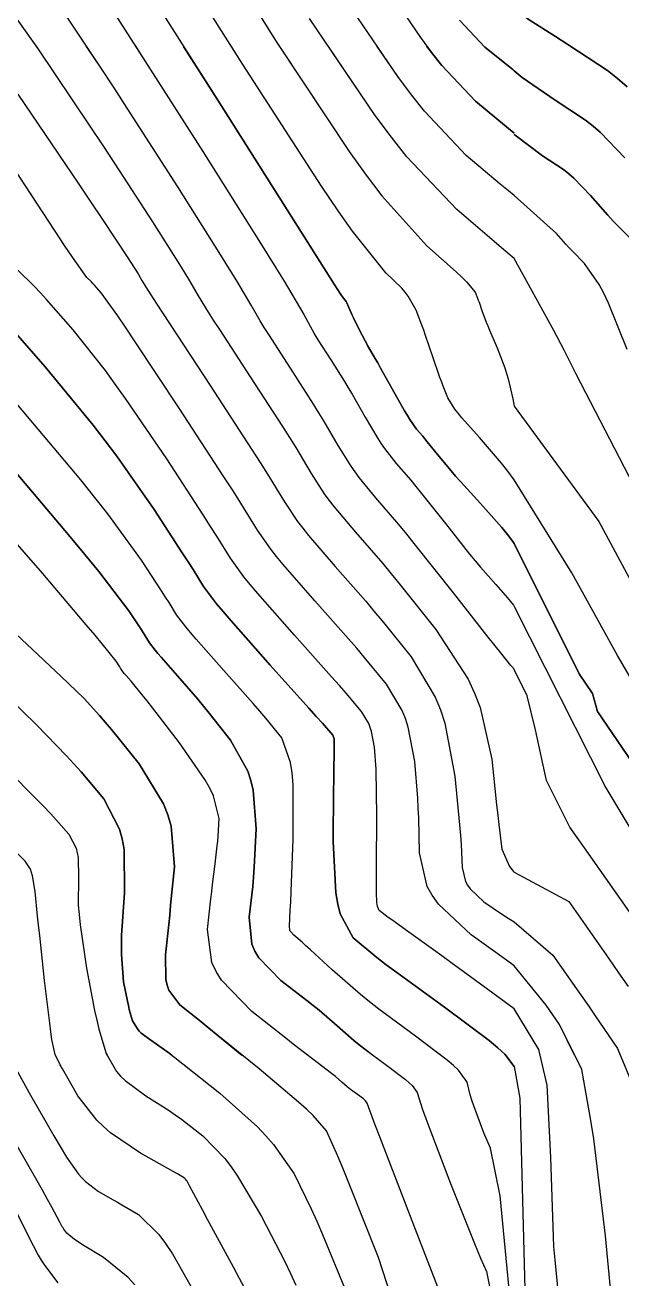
# Model space of a CAD drawing. Header units: metres. Extents: x 837117 to 838479, y 1189012 to 1191015.
# Drawn here: x 837975.8 to 838005.3, y 1189210.5 to 1189272.6 of the extents above; entities that cross this region are included whole.
import ezdxf

# ---------------------------------------------------------------- set-up
doc = ezdxf.new("R2010")
doc.units = ezdxf.units.M
doc.header["$LTSCALE"] = 0.3
doc.layers.add('COTAS 10', color=1, linetype='Continuous')
doc.layers.add('COTAS INT', color=252, linetype='Continuous')

msp = doc.modelspace()

# ---------------------------------------------------------------- linework, layer by layer
at = {"layer": 'COTAS 10'}
for points in [[(838005.738, 1189240.325), (838005.109, 1189241.389), (838002.856, 1189245.486), (838000, 1189250.098), (837999.998, 1189250.101), (837999.679, 1189250.53), (837999.365, 1189250.935), (837998.28, 1189252.201), (837997.401, 1189253.177), (837997.217, 1189253.401), (837997.059, 1189253.603), (837996.704, 1189254.166), (837996.477, 1189254.738), (837996.4, 1189254.948), (837996.317, 1189255.179), (837995.967, 1189256.197), (837995.602, 1189257.26), (837995.51, 1189257.519), (837995.422, 1189257.763), (837995.135, 1189258.517), (837994.745, 1189259.198), (837994.592, 1189259.396), (837994.419, 1189259.597), (837993.631, 1189260.359), (837991.988, 1189262.421), (837991.276, 1189263.443), (837990.453, 1189264.66), (837986.551, 1189270.683), (837982.824, 1189276.576)], [(837997.278, 1189272.893), (837998.545, 1189271.553), (837999.921, 1189270.434), (838000, 1189270.373), (837999.921, 1189270.434), (837998.545, 1189271.553), (837998.511, 1189271.589)], [(838005.738, 1189240.325), (838005.109, 1189241.389), (838002.856, 1189245.486), (838000, 1189250.098), (837999.998, 1189250.101), (837999.679, 1189250.53), (837999.365, 1189250.935), (837998.28, 1189252.201), (837997.401, 1189253.177), (837997.217, 1189253.401), (837997.059, 1189253.603), (837996.704, 1189254.166), (837996.477, 1189254.738), (837996.4, 1189254.948), (837996.317, 1189255.179), (837995.967, 1189256.197), (837995.602, 1189257.26), (837995.51, 1189257.519), (837995.422, 1189257.763), (837995.135, 1189258.517), (837994.745, 1189259.198), (837994.592, 1189259.396), (837994.419, 1189259.597), (837993.631, 1189260.359), (837991.988, 1189262.421), (837991.276, 1189263.443), (837990.453, 1189264.66), (837986.551, 1189270.683), (837985.978, 1189271.589)], [(838005.474, 1189266.064), (838004.271, 1189267.316), (838003.904, 1189267.633), (838003.524, 1189267.936), (838002.029, 1189268.925), (838000.388, 1189270.048), (838000, 1189270.367), (838000.388, 1189270.048), (838002.029, 1189268.925), (838003.524, 1189267.936), (838003.904, 1189267.633), (838004.271, 1189267.316), (838005.474, 1189266.064)], [(837975.392, 1189269.219), (837978.42, 1189264.756), (837979.054, 1189263.816), (837979.598, 1189263.006), (837980.824, 1189261.148), (837981.354, 1189260.305), (837981.461, 1189260.134), (837981.55, 1189259.989), (837981.726, 1189259.691), (837982.254, 1189258.864), (837982.565, 1189258.385), (837982.948, 1189257.798), (837984.925, 1189254.78), (837986.977, 1189251.629), (837987.406, 1189250.959), (837987.774, 1189250.378), (837988.605, 1189249.009), (837989.257, 1189248.034), (837989.514, 1189247.701), (837989.803, 1189247.341), (837991.124, 1189245.81), (837992.636, 1189244.082), (837993.046, 1189243.597), (837993.452, 1189243.109), (837994.89, 1189241.326), (837996.083, 1189239.323), (837996.334, 1189238.697), (837996.552, 1189238.041), (837997.056, 1189235.413), (837997.283, 1189232.998), (837997.326, 1189232.475), (837997.361, 1189232.017), (837997.415, 1189230.889), (837997.578, 1189230.194), (837997.681, 1189230.008), (837997.81, 1189229.826), (837998.485, 1189229.19), (837999.411, 1189228.554), (837999.698, 1189228.371), (837999.998, 1189228.185), (838000, 1189228.184), (838001.915, 1189226.538), (838003.317, 1189224.539), (838003.671, 1189224.028), (838004.01, 1189223.536), (838005.11, 1189221.915), (838006.009, 1189219.759)], [(837975.392, 1189269.219), (837978.42, 1189264.756), (837979.054, 1189263.816), (837979.598, 1189263.006), (837980.824, 1189261.148), (837981.354, 1189260.305), (837981.461, 1189260.134), (837981.55, 1189259.989), (837981.726, 1189259.691), (837982.254, 1189258.864), (837982.565, 1189258.385), (837982.948, 1189257.798), (837984.925, 1189254.78), (837986.977, 1189251.629), (837987.406, 1189250.959), (837987.774, 1189250.378), (837988.605, 1189249.009), (837989.257, 1189248.034), (837989.514, 1189247.701), (837989.803, 1189247.341), (837991.124, 1189245.81), (837992.636, 1189244.082), (837993.046, 1189243.597), (837993.452, 1189243.109), (837994.89, 1189241.326), (837996.083, 1189239.323), (837996.334, 1189238.697), (837996.552, 1189238.041), (837997.056, 1189235.413), (837997.283, 1189232.998), (837997.326, 1189232.475), (837997.361, 1189232.017), (837997.415, 1189230.889), (837997.578, 1189230.194), (837997.681, 1189230.008), (837997.81, 1189229.826), (837998.485, 1189229.19), (837999.411, 1189228.554), (837999.698, 1189228.371), (837999.998, 1189228.185), (838000, 1189228.184), (838001.915, 1189226.538), (838003.317, 1189224.539), (838003.671, 1189224.028), (838004.01, 1189223.536), (838005.11, 1189221.915), (838005.246, 1189221.589)], [(837992.976, 1189221.589), (837992.586, 1189221.877), (837992.314, 1189222.091), (837992.054, 1189222.301), (837991.214, 1189223.032), (837990.324, 1189223.808), (837990.033, 1189224.047), (837989.722, 1189224.296), (837988.435, 1189225.283), (837987.335, 1189226.405), (837987.141, 1189226.74), (837986.995, 1189227.085), (837986.869, 1189228.42), (837987.036, 1189229.945), (837987.074, 1189230.411), (837987.11, 1189230.896), (837987.212, 1189232.805), (837987.066, 1189234.714), (837986.946, 1189235.199), (837986.791, 1189235.665), (837985.942, 1189237.191), (837984.884, 1189238.534), (837984.597, 1189238.884), (837984.313, 1189239.226), (837983.309, 1189240.384), (837982.496, 1189241.303), (837982.333, 1189241.493), (837982.196, 1189241.656), (837981.924, 1189242.014), (837981.707, 1189242.368), (837981.605, 1189242.527), (837981.485, 1189242.714), (837980.9, 1189243.612), (837979.408, 1189245.556), (837978.717, 1189246.402), (837977.904, 1189247.381), (837973.967, 1189252.03)], [(837973.967, 1189252.03), (837977.904, 1189247.381), (837978.717, 1189246.402), (837979.408, 1189245.556), (837980.9, 1189243.612), (837981.485, 1189242.714), (837981.605, 1189242.527), (837981.707, 1189242.368), (837981.924, 1189242.014), (837982.196, 1189241.656), (837982.333, 1189241.493), (837982.496, 1189241.303), (837983.309, 1189240.384), (837984.313, 1189239.226), (837984.597, 1189238.884), (837984.884, 1189238.534), (837985.942, 1189237.191), (837986.791, 1189235.665), (837986.946, 1189235.199), (837987.066, 1189234.714), (837987.212, 1189232.805), (837987.11, 1189230.896), (837987.074, 1189230.411), (837987.036, 1189229.945), (837986.869, 1189228.42), (837986.995, 1189227.085), (837987.141, 1189226.74), (837987.335, 1189226.405), (837988.435, 1189225.283), (837989.722, 1189224.296), (837990.033, 1189224.047), (837990.324, 1189223.808), (837991.214, 1189223.032), (837992.054, 1189222.301), (837992.314, 1189222.091), (837992.586, 1189221.877), (837993.665, 1189221.078), (837994.602, 1189220.37), (837994.783, 1189220.215), (837994.931, 1189220.076), (837995.182, 1189219.723), (837995.456, 1189218.887), (837995.617, 1189218.445), (837995.815, 1189217.911), (837996.841, 1189215.224), (837998.03, 1189212.242), (837998.332, 1189211.523), (837998.622, 1189210.851), (837998.957, 1189209.198)], [(837987.387, 1189208.607), (837986.082, 1189211.065), (837984.804, 1189213.433), (837984.548, 1189213.909), (837984.333, 1189214.307), (837983.911, 1189215.097), (837983.783, 1189215.329), (837983.755, 1189215.375), (837983.73, 1189215.414), (837983.664, 1189215.491), (837983.302, 1189215.697), (837983.089, 1189215.817), (837982.828, 1189215.965), (837981.48, 1189216.729), (837979.991, 1189217.738), (837979.641, 1189218.041), (837979.319, 1189218.355), (837978.379, 1189219.572), (837977.74, 1189220.666), (837977.608, 1189220.902), (837977.495, 1189221.108), (837977.246, 1189221.612), (837977.091, 1189222.366), (837977.037, 1189222.731), (837976.979, 1189223.162), (837976.727, 1189225.283), (837976.482, 1189227.517), (837976.428, 1189228.02), (837976.38, 1189228.473), (837976.256, 1189229.693), (837976.128, 1189230.468), (837976.077, 1189230.642), (837976.021, 1189230.797), (837975.763, 1189231.206), (837974.873, 1189232.086)], [(837977.258, 1189221.589), (837977.246, 1189221.612), (837977.091, 1189222.366), (837977.037, 1189222.731), (837976.979, 1189223.162), (837976.727, 1189225.283), (837976.482, 1189227.517), (837976.428, 1189228.02), (837976.38, 1189228.473), (837976.256, 1189229.693), (837976.128, 1189230.468), (837976.077, 1189230.642), (837976.021, 1189230.797), (837975.763, 1189231.206), (837974.873, 1189232.086)]]:
    msp.add_lwpolyline(points, dxfattribs=at)
at = {"layer": 'COTAS INT'}
for points in [[(837984.91, 1189277.094), (837988.203, 1189271.827), (837991.816, 1189266.379), (837992.659, 1189265.208), (837993.433, 1189264.183), (837995.66, 1189261.698), (837997.112, 1189260.416), (837997.398, 1189260.148), (837997.633, 1189259.92), (837998.066, 1189259.41), (837998.18, 1189259.111), (837998.215, 1189259.014), (837998.252, 1189258.911), (837998.397, 1189258.488), (837998.606, 1189257.923), (837998.683, 1189257.73), (837998.768, 1189257.521), (837999.145, 1189256.636), (837999.527, 1189255.648), (837999.614, 1189255.374), (837999.695, 1189255.101), (837999.92, 1189254.114), (838000, 1189253.747), (838004.188, 1189248.043), (838007.194, 1189242.455)], [(837973.783, 1189275.131), (837976.366, 1189271.498), (837978.972, 1189267.634), (837979.609, 1189266.676), (837980.21, 1189265.767), (837982.071, 1189262.889), (837983.406, 1189260.768), (837983.674, 1189260.337), (837983.898, 1189259.973), (837984.34, 1189259.224), (837984.83, 1189258.42), (837985.083, 1189258.022), (837985.388, 1189257.548), (837986.917, 1189255.205), (837988.514, 1189252.743), (837988.862, 1189252.194), (837989.17, 1189251.702), (837989.941, 1189250.408), (837990.584, 1189249.405), (837990.811, 1189249.097), (837991.059, 1189248.777), (837992.132, 1189247.512), (837993.481, 1189245.951), (837993.902, 1189245.443), (837994.345, 1189244.903), (837996.118, 1189242.682), (837997.705, 1189240.215), (837998.03, 1189239.52), (837998.306, 1189238.82), (837998.889, 1189236.25), (837999.122, 1189233.984), (837999.176, 1189233.475), (837999.227, 1189233.018), (837999.374, 1189231.799), (837999.762, 1189230.926), (837999.964, 1189230.687), (838000, 1189230.652), (838002.695, 1189229.202), (838004.668, 1189226.388), (838005.166, 1189225.669), (838005.643, 1189224.977)], [(837993.156, 1189275.258), (837995.344, 1189272.019), (837995.891, 1189271.29), (837996.412, 1189270.633), (837998.082, 1189268.867), (837999.612, 1189267.596), (838000, 1189267.288), (837999.612, 1189267.596), (837998.082, 1189268.867), (837996.412, 1189270.633), (837995.891, 1189271.29), (837995.667, 1189271.589)], [(837981.854, 1189274.351), (837985.304, 1189268.915), (837989.966, 1189261.553), (837991.072, 1189259.808), (837991.374, 1189259.339), (837991.436, 1189259.246), (837991.489, 1189259.168), (837991.602, 1189259.02), (837991.661, 1189258.942), (837991.679, 1189258.908), (837991.699, 1189258.868), (837991.78, 1189258.683), (837991.916, 1189258.378), (837991.97, 1189258.262), (837992.032, 1189258.134), (837992.316, 1189257.559), (837992.606, 1189256.992), (837992.672, 1189256.868), (837992.731, 1189256.758), (837992.892, 1189256.483), (837993.126, 1189256.084), (837993.232, 1189255.897), (837993.356, 1189255.677), (837993.949, 1189254.604), (837994.566, 1189253.515), (837994.704, 1189253.285), (837994.828, 1189253.085), (837995.159, 1189252.619), (837995.462, 1189252.263), (837995.569, 1189252.133), (837995.686, 1189251.989), (837996.191, 1189251.353), (837996.865, 1189250.54), (837997.088, 1189250.284), (837997.328, 1189250.015), (837998.327, 1189248.933), (837999.382, 1189247.735), (837999.657, 1189247.394), (837999.924, 1189247.048), (838000, 1189246.94), (838003.214, 1189240.478), (838003.874, 1189239.517), (838004.115, 1189238.611), (838006.56, 1189235.035)], [(838005.593, 1189256.569), (838004.665, 1189258.858), (838004.431, 1189259.35), (838004.206, 1189259.782), (838003.478, 1189260.832), (838002.861, 1189261.456), (838002.707, 1189261.619), (838002.56, 1189261.777), (838002.09, 1189262.315), (838000, 1189264.191), (837999.705, 1189264.429), (837999.303, 1189264.758), (837997.619, 1189266.181), (837995.547, 1189268.373), (837994.9, 1189269.188), (837994.221, 1189270.093), (837991.505, 1189274.114)], [(838006.02, 1189228.237), (838003.475, 1189231.865), (838002.753, 1189232.881), (838001.592, 1189235.192), (838001.052, 1189237.715), (838000.632, 1189239.397), (838000, 1189240.702), (837999.992, 1189240.713), (837999.965, 1189240.748), (837999.938, 1189240.782), (837999.831, 1189240.903), (837999.326, 1189241.527), (837999.047, 1189241.879), (837998.708, 1189242.308), (837996.981, 1189244.504), (837995.102, 1189246.869), (837994.667, 1189247.406), (837994.27, 1189247.891), (837993.141, 1189249.214), (837992.316, 1189250.213), (837992.109, 1189250.493), (837991.911, 1189250.775), (837991.277, 1189251.807), (837990.565, 1189253.027), (837990.319, 1189253.428), (837990.051, 1189253.857), (837988.908, 1189255.631), (837987.829, 1189257.298), (837987.602, 1189257.659), (837987.406, 1189257.976), (837986.955, 1189258.756), (837986.247, 1189259.957), (837985.888, 1189260.54), (837985.458, 1189261.231), (837983.319, 1189264.629), (837980.821, 1189268.529), (837980.165, 1189269.537), (837979.524, 1189270.513), (837977.34, 1189273.777)], [(838005.591, 1189269.578), (838005.111, 1189269.992), (838004.613, 1189270.39), (838002.656, 1189271.683), (838002.034, 1189272.08), (838000.734, 1189272.907), (838000.258, 1189273.26), (838000, 1189273.465), (838000.258, 1189273.26), (838000.734, 1189272.907), (838002.034, 1189272.08), (838002.656, 1189271.683), (838004.613, 1189270.39), (838005.111, 1189269.992), (838005.591, 1189269.578)], [(837980.076, 1189273.391), (837980.72, 1189272.397), (837981.432, 1189271.291), (837984.567, 1189266.369), (837987.51, 1189261.693), (837988.101, 1189260.742), (837988.595, 1189259.941), (837989.57, 1189258.288), (837989.982, 1189257.532), (837990.12, 1189257.296), (837990.27, 1189257.048), (837990.9, 1189256.057), (837991.589, 1189254.97), (837991.775, 1189254.663), (837991.96, 1189254.352), (837992.613, 1189253.205), (837993.239, 1189252.145), (837993.406, 1189251.889), (837993.572, 1189251.649), (837994.15, 1189250.916), (837994.866, 1189250.077), (837995.118, 1189249.769), (837995.394, 1189249.429), (837996.586, 1189247.928), (837997.786, 1189246.424), (837998.068, 1189246.082), (837998.327, 1189245.771), (837999.079, 1189244.918), (837999.66, 1189244.259), (837999.811, 1189244.071), (837999.958, 1189243.88), (838000, 1189243.82), (838004.535, 1189234.831), (838007.442, 1189229.984)], [(838006.172, 1189249.347), (838003.07, 1189255.334), (838002.462, 1189256.521), (838001.962, 1189257.503), (838000, 1189261.078), (837999.677, 1189261.342), (837999.365, 1189261.605), (837998.994, 1189261.92), (837997.156, 1189263.495), (837994.681, 1189266.113), (837993.909, 1189267.087), (837993.098, 1189268.168), (837989.854, 1189272.97)], [(837976.302, 1189271.589), (837976.366, 1189271.498), (837978.972, 1189267.634), (837979.609, 1189266.676), (837980.21, 1189265.767), (837982.071, 1189262.889), (837983.406, 1189260.768), (837983.674, 1189260.337), (837983.898, 1189259.973), (837984.34, 1189259.224), (837984.83, 1189258.42), (837985.083, 1189258.022), (837985.388, 1189257.548), (837986.917, 1189255.205), (837988.514, 1189252.743), (837988.862, 1189252.194), (837989.17, 1189251.702), (837989.941, 1189250.408), (837990.584, 1189249.405), (837990.811, 1189249.097), (837991.059, 1189248.777), (837992.132, 1189247.512), (837993.481, 1189245.951), (837993.902, 1189245.443), (837994.345, 1189244.903), (837996.118, 1189242.682), (837997.705, 1189240.215), (837998.03, 1189239.52), (837998.306, 1189238.82), (837998.889, 1189236.25), (837999.122, 1189233.984), (837999.176, 1189233.475), (837999.227, 1189233.018), (837999.374, 1189231.799), (837999.762, 1189230.926), (837999.964, 1189230.687), (838000, 1189230.652), (838002.695, 1189229.202), (838004.668, 1189226.388), (838005.166, 1189225.669), (838005.643, 1189224.977)], [(838006.02, 1189228.237), (838003.475, 1189231.865), (838002.753, 1189232.881), (838001.592, 1189235.192), (838001.052, 1189237.715), (838000.632, 1189239.397), (838000, 1189240.702), (837999.992, 1189240.713), (837999.965, 1189240.748), (837999.938, 1189240.782), (837999.831, 1189240.903), (837999.326, 1189241.527), (837999.047, 1189241.879), (837998.708, 1189242.308), (837996.981, 1189244.504), (837995.102, 1189246.869), (837994.667, 1189247.406), (837994.27, 1189247.891), (837993.141, 1189249.214), (837992.316, 1189250.213), (837992.109, 1189250.493), (837991.911, 1189250.775), (837991.277, 1189251.807), (837990.565, 1189253.027), (837990.319, 1189253.428), (837990.051, 1189253.857), (837988.908, 1189255.631), (837987.829, 1189257.298), (837987.602, 1189257.659), (837987.406, 1189257.976), (837986.955, 1189258.756), (837986.247, 1189259.957), (837985.888, 1189260.54), (837985.458, 1189261.231), (837983.319, 1189264.629), (837980.821, 1189268.529), (837980.165, 1189269.537), (837979.524, 1189270.513), (837978.804, 1189271.589)], [(837981.24, 1189271.589), (837981.432, 1189271.291), (837984.567, 1189266.369), (837987.51, 1189261.693), (837988.101, 1189260.742), (837988.595, 1189259.941), (837989.57, 1189258.288), (837989.982, 1189257.532), (837990.12, 1189257.296), (837990.27, 1189257.048), (837990.9, 1189256.057), (837991.589, 1189254.97), (837991.775, 1189254.663), (837991.96, 1189254.352), (837992.613, 1189253.205), (837993.239, 1189252.145), (837993.406, 1189251.889), (837993.572, 1189251.649), (837994.15, 1189250.916), (837994.866, 1189250.077), (837995.118, 1189249.769), (837995.394, 1189249.429), (837996.586, 1189247.928), (837997.786, 1189246.424), (837998.068, 1189246.082), (837998.327, 1189245.771), (837999.079, 1189244.918), (837999.66, 1189244.259), (837999.811, 1189244.071), (837999.958, 1189243.88), (838000, 1189243.82), (838004.535, 1189234.831), (838007.442, 1189229.984)], [(838006.56, 1189235.035), (838004.115, 1189238.611), (838003.874, 1189239.517), (838003.214, 1189240.478), (838000, 1189246.94), (837999.924, 1189247.048), (837999.657, 1189247.394), (837999.382, 1189247.735), (837998.327, 1189248.933), (837997.328, 1189250.015), (837997.088, 1189250.284), (837996.865, 1189250.54), (837996.191, 1189251.353), (837995.686, 1189251.989), (837995.569, 1189252.133), (837995.462, 1189252.263), (837995.159, 1189252.619), (837994.828, 1189253.085), (837994.704, 1189253.285), (837994.566, 1189253.515), (837993.949, 1189254.604), (837993.356, 1189255.677), (837993.232, 1189255.897), (837993.126, 1189256.084), (837992.892, 1189256.483), (837992.731, 1189256.758), (837992.672, 1189256.868), (837992.606, 1189256.992), (837992.316, 1189257.559), (837992.032, 1189258.134), (837991.97, 1189258.262), (837991.916, 1189258.378), (837991.78, 1189258.683), (837991.699, 1189258.868), (837991.679, 1189258.908), (837991.661, 1189258.942), (837991.602, 1189259.02), (837991.489, 1189259.168), (837991.436, 1189259.246), (837991.374, 1189259.339), (837991.072, 1189259.808), (837989.966, 1189261.553), (837985.304, 1189268.915), (837983.607, 1189271.589)], [(837988.361, 1189271.589), (837991.816, 1189266.379), (837992.659, 1189265.208), (837993.433, 1189264.183), (837995.66, 1189261.698), (837997.112, 1189260.416), (837997.398, 1189260.148), (837997.633, 1189259.92), (837998.066, 1189259.41), (837998.18, 1189259.111), (837998.215, 1189259.014), (837998.252, 1189258.911), (837998.397, 1189258.488), (837998.606, 1189257.923), (837998.683, 1189257.73), (837998.768, 1189257.521), (837999.145, 1189256.636), (837999.527, 1189255.648), (837999.614, 1189255.374), (837999.695, 1189255.101), (837999.92, 1189254.114), (838000, 1189253.747), (838004.188, 1189248.043), (838007.194, 1189242.455)], [(838006.172, 1189249.347), (838003.07, 1189255.334), (838002.462, 1189256.521), (838001.962, 1189257.503), (838000, 1189261.078), (837999.677, 1189261.342), (837999.365, 1189261.605), (837998.994, 1189261.92), (837997.156, 1189263.495), (837994.681, 1189266.113), (837993.909, 1189267.087), (837993.098, 1189268.168), (837990.787, 1189271.589)], [(838005.593, 1189256.569), (838004.665, 1189258.858), (838004.431, 1189259.35), (838004.206, 1189259.782), (838003.478, 1189260.832), (838002.861, 1189261.456), (838002.707, 1189261.619), (838002.56, 1189261.777), (838002.09, 1189262.315), (838000, 1189264.191), (837999.705, 1189264.429), (837999.303, 1189264.758), (837997.619, 1189266.181), (837995.547, 1189268.373), (837994.9, 1189269.188), (837994.221, 1189270.093), (837993.211, 1189271.589)], [(838006.294, 1189261.505), (838005.178, 1189262.634), (838004.899, 1189262.929), (838004.633, 1189263.216), (838003.782, 1189264.19), (838002.951, 1189265.055), (838002.697, 1189265.273), (838002.434, 1189265.483), (838001.402, 1189266.166), (838000.041, 1189267.19), (838000, 1189267.227), (838000.041, 1189267.19), (838001.402, 1189266.166), (838002.434, 1189265.483), (838002.697, 1189265.273), (838002.951, 1189265.055), (838003.782, 1189264.19), (838004.633, 1189263.216), (838004.899, 1189262.929), (838005.178, 1189262.634), (838006.294, 1189261.505)], [(838004.999, 1189207.568), (838004.512, 1189212.618), (838003.939, 1189217.442), (838003.778, 1189218.438), (838003.344, 1189220.863), (838002.231, 1189223.099), (838001.58, 1189224.06), (838000, 1189226.017), (837999.613, 1189226.286), (837997.854, 1189227.551), (837996.241, 1189229.07), (837995.933, 1189229.506), (837995.686, 1189229.95), (837995.297, 1189231.609), (837995.264, 1189233.34), (837995.242, 1189233.828), (837995.215, 1189234.32), (837995.068, 1189236.131), (837994.741, 1189237.837), (837994.6, 1189238.263), (837994.436, 1189238.669), (837993.662, 1189239.969), (837992.56, 1189241.315), (837992.189, 1189241.75), (837991.791, 1189242.213), (837990.115, 1189244.107), (837988.547, 1189245.904), (837988.216, 1189246.305), (837987.93, 1189246.664), (837987.268, 1189247.61), (837986.45, 1189248.944), (837986.065, 1189249.548), (837985.611, 1189250.253), (837983.398, 1189253.646), (837981.186, 1189256.991), (837980.731, 1189257.667), (837980.346, 1189258.234), (837979.527, 1189259.376), (837979.194, 1189259.755), (837979.115, 1189259.841), (837979.042, 1189259.919), (837978.825, 1189260.133), (837978.108, 1189261.139), (837977.719, 1189261.716), (837977.248, 1189262.423), (837974.862, 1189266.054)], [(838002.983, 1189221.589), (838002.231, 1189223.099), (838001.58, 1189224.06), (838000, 1189226.017), (837999.613, 1189226.286), (837997.854, 1189227.551), (837996.241, 1189229.07), (837995.933, 1189229.506), (837995.686, 1189229.95), (837995.297, 1189231.609), (837995.264, 1189233.34), (837995.242, 1189233.828), (837995.215, 1189234.32), (837995.068, 1189236.131), (837994.741, 1189237.837), (837994.6, 1189238.263), (837994.436, 1189238.669), (837993.662, 1189239.969), (837992.56, 1189241.315), (837992.189, 1189241.75), (837991.791, 1189242.213), (837990.115, 1189244.107), (837988.547, 1189245.904), (837988.216, 1189246.305), (837987.93, 1189246.664), (837987.268, 1189247.61), (837986.45, 1189248.944), (837986.065, 1189249.548), (837985.611, 1189250.253), (837983.398, 1189253.646), (837981.186, 1189256.991), (837980.731, 1189257.667), (837980.346, 1189258.234), (837979.527, 1189259.376), (837979.194, 1189259.755), (837979.115, 1189259.841), (837979.042, 1189259.919), (837978.825, 1189260.133), (837978.108, 1189261.139), (837977.719, 1189261.716), (837977.248, 1189262.423), (837974.862, 1189266.054)], [(838002.573, 1189205.819), (838002.026, 1189211.434), (838001.957, 1189212.094), (838001.812, 1189216.501), (838001.635, 1189220.097), (838001.222, 1189221.865), (838000, 1189223.879), (837998.684, 1189224.84), (837996.849, 1189226.182), (837996.41, 1189226.501), (837996.001, 1189226.797), (837994.775, 1189227.678), (837993.923, 1189228.288), (837993.75, 1189228.413), (837993.605, 1189228.52), (837993.31, 1189228.75), (837993.217, 1189228.953), (837993.2, 1189229.042), (837993.186, 1189229.146), (837993.167, 1189229.641), (837993.172, 1189230.527), (837993.174, 1189230.878), (837993.175, 1189231.273), (837993.18, 1189233.083), (837993.168, 1189234.942), (837993.159, 1189235.369), (837993.147, 1189235.758), (837993.08, 1189236.849), (837992.93, 1189237.633), (837992.865, 1189237.829), (837992.79, 1189238.016), (837992.434, 1189238.613), (837991.667, 1189239.521), (837991.333, 1189239.904), (837990.946, 1189240.343), (837989.106, 1189242.405), (837987.291, 1189244.468), (837986.918, 1189244.909), (837986.602, 1189245.294), (837985.932, 1189246.211), (837985.265, 1189247.3), (837984.95, 1189247.793), (837984.58, 1189248.368), (837982.774, 1189251.137), (837980.741, 1189254.133), (837980.228, 1189254.851), (837979.736, 1189255.521), (837978.137, 1189257.539), (837976.825, 1189259.034), (837976.514, 1189259.373), (837976.225, 1189259.681), (837975.369, 1189260.524)], [(838001.287, 1189221.589), (838001.222, 1189221.865), (838000, 1189223.879), (837998.684, 1189224.84), (837996.849, 1189226.182), (837996.41, 1189226.501), (837996.001, 1189226.797), (837994.775, 1189227.678), (837993.923, 1189228.288), (837993.75, 1189228.413), (837993.605, 1189228.52), (837993.31, 1189228.75), (837993.217, 1189228.953), (837993.2, 1189229.042), (837993.186, 1189229.146), (837993.167, 1189229.641), (837993.172, 1189230.527), (837993.174, 1189230.878), (837993.175, 1189231.273), (837993.18, 1189233.083), (837993.168, 1189234.942), (837993.159, 1189235.369), (837993.147, 1189235.758), (837993.08, 1189236.849), (837992.93, 1189237.633), (837992.865, 1189237.829), (837992.79, 1189238.016), (837992.434, 1189238.613), (837991.667, 1189239.521), (837991.333, 1189239.904), (837990.946, 1189240.343), (837989.106, 1189242.405), (837987.291, 1189244.468), (837986.918, 1189244.909), (837986.602, 1189245.294), (837985.932, 1189246.211), (837985.265, 1189247.3), (837984.95, 1189247.793), (837984.58, 1189248.368), (837982.774, 1189251.137), (837980.741, 1189254.133), (837980.228, 1189254.851), (837979.736, 1189255.521), (837978.137, 1189257.539), (837976.825, 1189259.034), (837976.514, 1189259.373), (837976.225, 1189259.681), (837975.369, 1189260.524)], [(837974.456, 1189258.313), (837976.747, 1189255.703), (837979.125, 1189252.808), (837979.724, 1189252.035), (837980.297, 1189251.274), (837982.149, 1189248.629), (837983.548, 1189246.484), (837983.835, 1189246.038), (837984.079, 1189245.656), (837984.596, 1189244.812), (837985.246, 1189243.957), (837985.572, 1189243.567), (837985.963, 1189243.112), (837987.904, 1189240.918), (837989.815, 1189238.788), (837990.186, 1189238.373), (837990.488, 1189238.034), (837991.01, 1189237.441), (837991.066, 1189237.262), (837991.075, 1189237.184), (837991.081, 1189237.093), (837991.08, 1189236.66), (837991.058, 1189235.66), (837991.052, 1189235.211), (837991.046, 1189234.688), (837991.023, 1189232.177), (837991.16, 1189229.621), (837991.255, 1189229.069), (837991.374, 1189228.585), (837992.013, 1189227.4), (837993.193, 1189226.421), (837993.655, 1189226.067), (837994.174, 1189225.676), (837996.535, 1189223.965), (837998.753, 1189222.305), (837999.181, 1189221.946), (837999.529, 1189221.631), (838000, 1189221.013), (837999.529, 1189221.631), (837999.181, 1189221.946), (837998.753, 1189222.305), (837996.535, 1189223.965), (837994.174, 1189225.676), (837993.655, 1189226.067), (837993.193, 1189226.421), (837992.013, 1189227.4), (837991.374, 1189228.585), (837991.255, 1189229.069), (837991.16, 1189229.621), (837991.023, 1189232.177), (837991.046, 1189234.688), (837991.052, 1189235.211), (837991.058, 1189235.66), (837991.08, 1189236.66), (837991.081, 1189237.093), (837991.075, 1189237.184), (837991.066, 1189237.262), (837991.01, 1189237.441), (837990.488, 1189238.034), (837990.186, 1189238.373), (837989.815, 1189238.788), (837987.904, 1189240.918), (837985.963, 1189243.112), (837985.572, 1189243.567), (837985.246, 1189243.957), (837984.596, 1189244.812), (837984.079, 1189245.656), (837983.835, 1189246.038), (837983.548, 1189246.484), (837982.149, 1189248.629), (837980.297, 1189251.274), (837979.724, 1189252.035), (837979.125, 1189252.808), (837976.747, 1189255.703), (837974.456, 1189258.313)], [(837999.73, 1189210.143), (837999.301, 1189214.612), (837998.815, 1189216.971), (837998.495, 1189217.724), (837997.999, 1189219.062), (837997.9, 1189219.352), (837997.817, 1189219.607), (837997.656, 1189220.238), (837997.233, 1189220.834), (837996.984, 1189221.067), (837996.678, 1189221.329), (837995.1, 1189222.521), (837993.281, 1189223.868), (837992.823, 1189224.228), (837992.386, 1189224.582), (837990.971, 1189225.814), (837989.898, 1189226.803), (837989.676, 1189227.005), (837989.487, 1189227.175), (837989.075, 1189227.529), (837988.919, 1189227.688), (837988.891, 1189227.736), (837988.871, 1189227.785), (837988.853, 1189227.974), (837988.899, 1189228.757), (837988.919, 1189229.18), (837988.941, 1189229.693), (837989.049, 1189232.293), (837989.038, 1189235), (837988.986, 1189235.581), (837988.914, 1189236.09), (837988.476, 1189237.316), (837987.686, 1189238.284), (837987.391, 1189238.629), (837987.064, 1189239.007), (837985.607, 1189240.651), (837984.23, 1189242.207), (837983.953, 1189242.53), (837983.721, 1189242.806), (837983.26, 1189243.413), (837982.893, 1189244.012), (837982.72, 1189244.282), (837982.517, 1189244.599), (837981.524, 1189246.121), (837979.852, 1189248.415), (837979.22, 1189249.218), (837978.515, 1189250.095), (837975.357, 1189253.867)], [(837996.334, 1189221.589), (837995.1, 1189222.521), (837993.281, 1189223.868), (837992.823, 1189224.228), (837992.386, 1189224.582), (837990.971, 1189225.814), (837989.898, 1189226.803), (837989.676, 1189227.005), (837989.487, 1189227.175), (837989.075, 1189227.529), (837988.919, 1189227.688), (837988.891, 1189227.736), (837988.871, 1189227.785), (837988.853, 1189227.974), (837988.899, 1189228.757), (837988.919, 1189229.18), (837988.941, 1189229.693), (837989.049, 1189232.293), (837989.038, 1189235), (837988.986, 1189235.581), (837988.914, 1189236.09), (837988.476, 1189237.316), (837987.686, 1189238.284), (837987.391, 1189238.629), (837987.064, 1189239.007), (837985.607, 1189240.651), (837984.23, 1189242.207), (837983.953, 1189242.53), (837983.721, 1189242.806), (837983.26, 1189243.413), (837982.893, 1189244.012), (837982.72, 1189244.282), (837982.517, 1189244.599), (837981.524, 1189246.121), (837979.852, 1189248.415), (837979.22, 1189249.218), (837978.515, 1189250.095), (837975.357, 1189253.867)], [(837996.75, 1189208.679), (837995.187, 1189212.723), (837993.632, 1189216.761), (837993.334, 1189217.538), (837993.094, 1189218.167), (837992.708, 1189219.207), (837992.629, 1189219.319), (837992.582, 1189219.362), (837992.525, 1189219.411), (837992.23, 1189219.634), (837991.89, 1189219.886), (837991.804, 1189219.953), (837991.723, 1189220.019), (837991.458, 1189220.25), (837991.134, 1189220.527), (837991.015, 1189220.623), (837990.882, 1189220.727), (837990.298, 1189221.171), (837989.386, 1189221.869), (837989.047, 1189222.133), (837988.67, 1189222.427), (837986.999, 1189223.746), (837985.495, 1189225.294), (837985.224, 1189225.733), (837985.016, 1189226.177), (837984.792, 1189227.818), (837984.965, 1189229.333), (837985.008, 1189229.698), (837985.05, 1189230.039), (837985.181, 1189231.072), (837985.282, 1189231.951), (837985.304, 1189232.194), (837985.324, 1189232.438), (837985.375, 1189233.318), (837985.095, 1189234.429), (837984.906, 1189234.817), (837984.668, 1189235.241), (837983.408, 1189237.066), (837982.082, 1189238.783), (837981.803, 1189239.14), (837981.562, 1189239.445), (837981.011, 1189240.117), (837980.763, 1189240.398), (837980.713, 1189240.456), (837980.671, 1189240.506), (837980.588, 1189240.616), (837980.522, 1189240.723), (837980.491, 1189240.772), (837980.454, 1189240.829), (837980.275, 1189241.104), (837979.583, 1189241.973), (837979.223, 1189242.406), (837978.79, 1189242.921), (837976.617, 1189245.474), (837973.883, 1189248.589)], [(837989.752, 1189221.589), (837989.386, 1189221.869), (837989.047, 1189222.133), (837988.67, 1189222.427), (837986.999, 1189223.746), (837985.495, 1189225.294), (837985.224, 1189225.733), (837985.016, 1189226.177), (837984.792, 1189227.818), (837984.965, 1189229.333), (837985.008, 1189229.698), (837985.05, 1189230.039), (837985.181, 1189231.072), (837985.282, 1189231.951), (837985.304, 1189232.194), (837985.324, 1189232.438), (837985.375, 1189233.318), (837985.095, 1189234.429), (837984.906, 1189234.817), (837984.668, 1189235.241), (837983.408, 1189237.066), (837982.082, 1189238.783), (837981.803, 1189239.14), (837981.562, 1189239.445), (837981.011, 1189240.117), (837980.763, 1189240.398), (837980.713, 1189240.456), (837980.671, 1189240.506), (837980.588, 1189240.616), (837980.522, 1189240.723), (837980.491, 1189240.772), (837980.454, 1189240.829), (837980.275, 1189241.104), (837979.583, 1189241.973), (837979.223, 1189242.406), (837978.79, 1189242.921), (837976.617, 1189245.474), (837973.883, 1189248.589)], [(837994.493, 1189207.776), (837993.273, 1189211.555), (837991.812, 1189215.208), (837991.511, 1189215.947), (837991.254, 1189216.568), (837990.7, 1189217.825), (837990.026, 1189218.592), (837989.695, 1189218.904), (837989.3, 1189219.259), (837987.349, 1189220.899), (837985.311, 1189222.554), (837984.861, 1189222.919), (837984.46, 1189223.242), (837983.425, 1189224.072), (837982.883, 1189224.796), (837982.793, 1189225.053), (837982.728, 1189225.335), (837982.713, 1189226.556), (837982.875, 1189228.065), (837982.922, 1189228.527), (837982.971, 1189229.009), (837983.155, 1189230.913), (837983.002, 1189232.932), (837982.839, 1189233.487), (837982.623, 1189234.04), (837981.406, 1189236.021), (837980.038, 1189237.717), (837979.727, 1189238.09), (837979.447, 1189238.421), (837978.678, 1189239.268), (837977.525, 1189240.374), (837977.001, 1189240.869), (837976.389, 1189241.445), (837973.44, 1189244.208)], [(837973.44, 1189244.208), (837976.389, 1189241.445), (837977.001, 1189240.869), (837977.525, 1189240.374), (837978.678, 1189239.268), (837979.447, 1189238.421), (837979.727, 1189238.09), (837980.038, 1189237.717), (837981.406, 1189236.021), (837982.623, 1189234.04), (837982.839, 1189233.487), (837983.002, 1189232.932), (837983.155, 1189230.913), (837982.971, 1189229.009), (837982.922, 1189228.527), (837982.875, 1189228.065), (837982.713, 1189226.556), (837982.728, 1189225.335), (837982.793, 1189225.053), (837982.883, 1189224.796), (837983.425, 1189224.072), (837984.46, 1189223.242), (837984.861, 1189222.919), (837985.311, 1189222.554), (837986.5, 1189221.589)], [(837974.086, 1189240.126), (837976.318, 1189237.961), (837977.806, 1189236.425), (837978.178, 1189236.022), (837978.532, 1189235.627), (837979.664, 1189234.282), (837980.44, 1189232.787), (837980.568, 1189232.299), (837980.66, 1189231.779), (837980.681, 1189229.631), (837980.54, 1189227.521), (837980.53, 1189227.024), (837980.532, 1189226.565), (837980.641, 1189225.222), (837980.825, 1189224.258), (837980.874, 1189224.038), (837980.922, 1189223.838), (837981.088, 1189223.284), (837981.323, 1189222.881), (837981.414, 1189222.776), (837981.517, 1189222.674), (837981.983, 1189222.331), (837982.836, 1189221.73), (837983.183, 1189221.466), (837983.577, 1189221.159), (837985.402, 1189219.697), (837987.268, 1189218.027), (837987.689, 1189217.589), (837988.068, 1189217.161), (837989.088, 1189215.705), (837989.939, 1189213.964), (837990.21, 1189213.356), (837990.497, 1189212.695), (837991.661, 1189209.854)], [(837983.022, 1189221.589), (837982.836, 1189221.73), (837981.983, 1189222.331), (837981.517, 1189222.674), (837981.414, 1189222.776), (837981.323, 1189222.881), (837981.088, 1189223.284), (837980.922, 1189223.838), (837980.874, 1189224.038), (837980.825, 1189224.258), (837980.641, 1189225.222), (837980.532, 1189226.565), (837980.53, 1189227.024), (837980.54, 1189227.521), (837980.681, 1189229.631), (837980.66, 1189231.779), (837980.568, 1189232.299), (837980.44, 1189232.787), (837979.664, 1189234.282), (837978.532, 1189235.627), (837978.178, 1189236.022), (837977.806, 1189236.425), (837976.318, 1189237.961), (837974.086, 1189240.126)], [(837973.957, 1189236.654), (837976.166, 1189234.429), (837976.629, 1189233.953), (837977.026, 1189233.537), (837977.923, 1189232.542), (837978.285, 1189231.845), (837978.345, 1189231.617), (837978.388, 1189231.374), (837978.398, 1189230.372), (837978.396, 1189229.017), (837978.432, 1189228.552), (837978.483, 1189228.048), (837978.797, 1189225.902), (837979.201, 1189223.791), (837979.308, 1189223.309), (837979.413, 1189222.87), (837979.777, 1189221.657), (837980.29, 1189220.774), (837980.49, 1189220.545), (837980.715, 1189220.322), (837981.736, 1189219.57), (837982.891, 1189218.834), (837983.201, 1189218.621), (837983.506, 1189218.404), (837984.573, 1189217.585), (837985.651, 1189216.458), (837985.962, 1189216.046), (837986.28, 1189215.59), (837987.477, 1189213.585), (837988.623, 1189211.359), (837988.909, 1189210.766), (837989.181, 1189210.182)], [(837973.957, 1189236.654), (837976.166, 1189234.429), (837976.629, 1189233.953), (837977.026, 1189233.537), (837977.923, 1189232.542), (837978.285, 1189231.845), (837978.345, 1189231.617), (837978.388, 1189231.374), (837978.398, 1189230.372), (837978.396, 1189229.017), (837978.432, 1189228.552), (837978.483, 1189228.048), (837978.797, 1189225.902), (837979.201, 1189223.791), (837979.308, 1189223.309), (837979.413, 1189222.87), (837979.777, 1189221.657), (837979.817, 1189221.589)], [(837975.222, 1189221.062), (837975.952, 1189219.706), (837976.784, 1189218.278), (837976.991, 1189217.924), (837977.188, 1189217.588), (837977.816, 1189216.524), (837978.402, 1189215.688), (837978.572, 1189215.495), (837978.746, 1189215.319), (837979.403, 1189214.824), (837980.12, 1189214.415), (837980.331, 1189214.293), (837980.549, 1189214.168), (837981.38, 1189213.684), (837982.384, 1189212.692), (837982.71, 1189212.245), (837983.057, 1189211.725), (837984.483, 1189209.225)], [(838000, 1189221.013), (838000.28, 1189219.449), (838000.516, 1189209.957), (838000.987, 1189201.527), (838001.282, 1189198.874), (838001.447, 1189197.349), (838003.005, 1189192.737), (838004.664, 1189187.743), (838005.026, 1189186.605), (838005.346, 1189185.574)], [(837981.196, 1189210.195), (837980.87, 1189210.562), (837979.647, 1189211.555), (837978.603, 1189212.186), (837978.389, 1189212.324), (837978.209, 1189212.445), (837977.829, 1189212.75), (837977.675, 1189212.956), (837977.637, 1189213.015), (837977.6, 1189213.076), (837977.483, 1189213.302), (837977.085, 1189214.041), (837976.871, 1189214.425), (837976.613, 1189214.887), (837975.305, 1189217.202)], [(837975.319, 1189213.835), (837975.912, 1189212.63), (837976.407, 1189211.674), (837976.562, 1189211.419), (837976.724, 1189211.168), (837977.374, 1189210.297)]]:
    msp.add_lwpolyline(points, dxfattribs=at)

doc.saveas('drawing.dxf')
